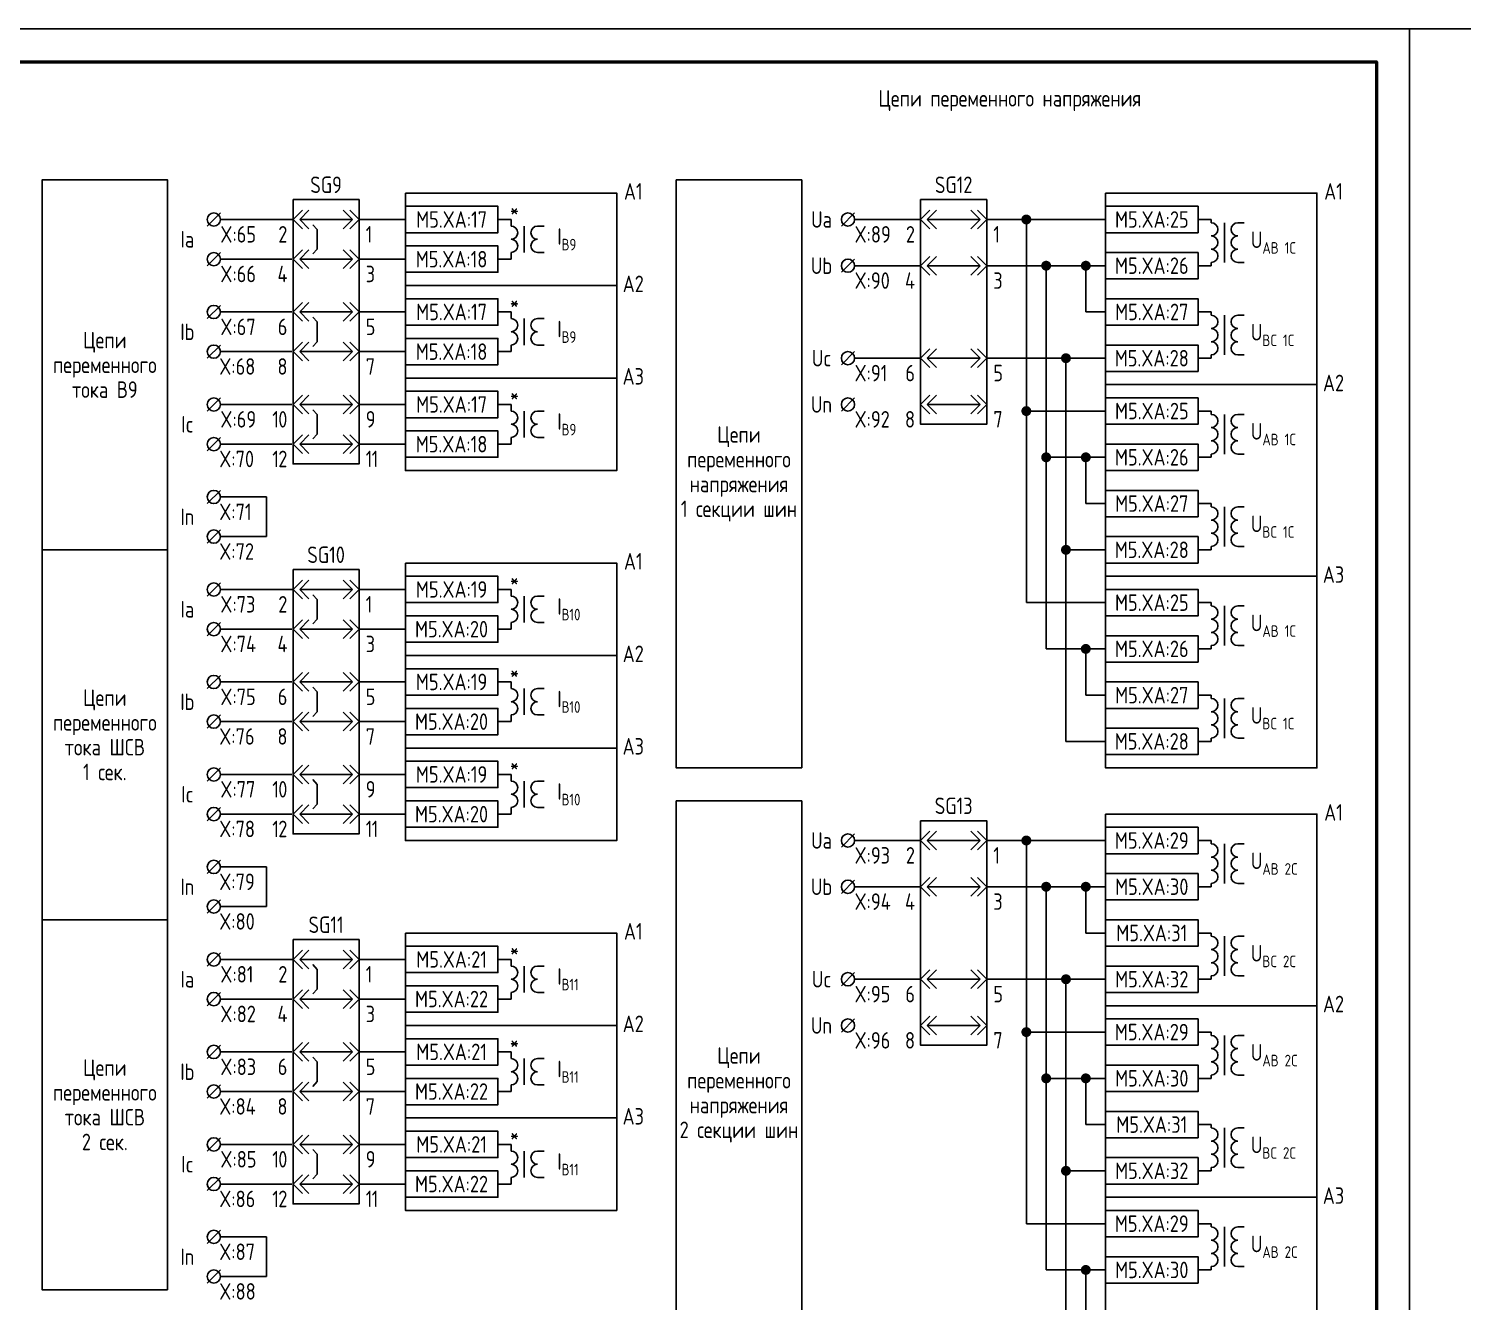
# Model space of a CAD drawing. Header units: millimetres. Extents: x -840 to 2694, y 0 to 584.
# Drawn here: x 211 to 428, y 104.2 to 296.9 of the extents above; entities that cross this region are included whole.
import ezdxf

# ---------------------------------------------------------------- set-up
doc = ezdxf.new("R2010")
doc.units = ezdxf.units.MM
doc.styles.add('Gost_type_A', font='GOST_0.TTF')

# ---------------------------------------------------------------- blocks, each defined once
blk = doc.blocks.new('Формат_А3')
blk.add_lwpolyline([(-420, 297), (0, 297), (0, 0), (-420, 0)], close=True)
at = {"lineweight": 50}
blk.add_lwpolyline([(-400, 292), (-5, 292), (-5, 5), (-400, 5)], close=True, dxfattribs=at)
blk = doc.blocks.new('БИ_разъем')
for p, q in [((0, 0), (1.41, 1.41)), ((0, 0), (1.41, 1.41)), ((0, 0), (1.41, -1.41)), ((0, 0), (1.41, -1.41)), ((1, 0), (2.41, 1.41)), ((1, 0), (2.41, -1.41)), ((1, 0), (9, 0)), ((9, 0), (7.59, 1.41)), ((9, 0), (7.59, -1.41)), ((10, 0), (8.59, 1.41)), ((10, 0), (8.59, 1.41)), ((10, 0), (8.59, -1.41)), ((10, 0), (8.59, -1.41))]:
    blk.add_line(p, q)
blk = doc.blocks.new('БИ_перемычка')
for p, q in [((2.97, -0.79), (3.67, -1.5)), ((3.67, -1.5), (3.67, -4.5)), ((2.97, -5.21), (3.67, -4.5))]:
    blk.add_line(p, q)
blk = doc.blocks.new('POINT')
at = {"const_width": 0.75}
blk.add_lwpolyline([(-0.375, 0, 1), (0.375, 0, 1)], format="xyb", close=True, dxfattribs=at)

msp = doc.modelspace()

# ---------------------------------------------------------------- linework, layer by layer
for p, q in [((240, 269), (238, 267)), ((240, 268), (251, 268)), ((261, 268), (268, 268)), ((284, 268), (282, 268)), ((336, 269), (334, 267)), ((336, 268), (346, 268)), ((356, 268), (374, 268)), ((362, 210), (362, 268)), ((240, 263), (238, 261)), ((240, 262), (250.83, 262)), ((261.17, 262), (268, 262)), ((282, 262), (284, 262)), ((336, 262), (334, 260)), ((336, 261), (346, 261)), ((356, 261), (374, 261)), ((365, 203), (365, 261)), ((371, 254), (371, 261)), ((240, 255), (238, 253)), ((240, 254), (250.83, 254)), ((261.17, 254), (268, 254)), ((284, 254), (282, 254)), ((374, 254), (371, 254)), ((240, 249), (238, 247)), ((240, 248), (250.83, 248)), ((261.17, 248), (268, 248)), ((282, 248), (284, 248)), ((336, 248), (334, 246)), ((336, 247), (346, 247)), ((356, 247), (374, 247)), ((368, 189), (368, 247)), ((240, 241), (238, 239)), ((336, 241), (334, 239)), ((240, 240), (250.83, 240)), ((261.17, 240), (268, 240)), ((284, 240), (282, 240)), ((362, 239), (374, 239)), ((240, 235), (238, 233)), ((240, 234), (250.83, 234)), ((261.17, 234), (268, 234)), ((282, 234), (284, 234)), ((365, 232), (374, 232)), ((371, 225), (371, 232)), ((240, 227), (238, 225)), ((240, 226), (247, 226)), ((247, 226), (247, 220)), ((374, 225), (371, 225)), ((240, 221), (238, 219)), ((247, 220), (240, 220)), ((368, 218), (374, 218)), ((240, 213), (238, 211)), ((240, 212), (251, 212)), ((261, 212), (268, 212)), ((284, 212), (282, 212)), ((362, 210), (374, 210)), ((240, 207), (238, 205)), ((240, 206), (250.83, 206)), ((261.17, 206), (268, 206)), ((282, 206), (284, 206)), ((365, 203), (374, 203)), ((371, 196), (371, 203)), ((240, 199), (238, 197)), ((240, 198), (250.83, 198)), ((261.17, 198), (268, 198)), ((284, 198), (282, 198)), ((374, 196), (371, 196)), ((240, 193), (238, 191)), ((240, 192), (250.83, 192)), ((261.17, 192), (268, 192)), ((282, 192), (284, 192)), ((368, 189), (374, 189)), ((240, 185), (238, 183)), ((240, 184), (250.83, 184)), ((261.17, 184), (268, 184)), ((284, 184), (282, 184)), ((240, 179), (238, 177)), ((240, 178), (250.83, 178)), ((261.17, 178), (268, 178)), ((282, 178), (284, 178)), ((336, 175), (334, 173)), ((336, 174), (346, 174)), ((356, 174), (374, 174)), ((362, 116), (362, 174)), ((240, 171), (238, 169)), ((240, 170), (247, 170)), ((247, 170), (247, 164)), ((336, 168), (334, 166)), ((240, 165), (238, 163)), ((336, 167), (346, 167)), ((356, 167), (374, 167)), ((365, 109), (365, 167)), ((371, 160), (371, 167)), ((247, 164), (240, 164)), ((374, 160), (371, 160)), ((240, 157), (238, 155)), ((240, 156), (251, 156)), ((261, 156), (268, 156)), ((284, 156), (282, 156)), ((336, 154), (334, 152)), ((336, 153), (346, 153)), ((356, 153), (374, 153)), ((368, 95), (368, 153)), ((240, 151), (238, 149)), ((240, 150), (250.83, 150)), ((261.17, 150), (268, 150)), ((282, 150), (284, 150)), ((336, 147), (334, 145)), ((362, 145), (374, 145)), ((240, 143), (238, 141)), ((240, 142), (250.83, 142)), ((261.17, 142), (268, 142)), ((284, 142), (282, 142)), ((240, 137), (238, 135)), ((365, 138), (374, 138)), ((371, 131), (371, 138)), ((240, 136), (250.83, 136)), ((261.17, 136), (268, 136)), ((282, 136), (284, 136)), ((374, 131), (371, 131)), ((240, 129), (238, 127)), ((240, 128), (250.83, 128)), ((261.17, 128), (268, 128)), ((284, 128), (282, 128)), ((368, 124), (374, 124)), ((240, 123), (238, 121)), ((240, 122), (250.83, 122)), ((261.17, 122), (268, 122)), ((282, 122), (284, 122)), ((362, 116), (374, 116)), ((240, 115), (238, 113)), ((240, 114), (247, 114)), ((247, 114), (247, 108)), ((240, 109), (238, 107)), ((365, 109), (374, 109)), ((371, 102), (371, 109)), ((247, 108), (240, 108))]:
    msp.add_line(p, q)
at = {"ltscale": 4}
for p, q in [((284, 268), (284, 267)), ((284, 267.5), (284, 267)), ((286, 267), (286, 263)), ((286, 267), (286, 263)), ((289, 267), (288, 267)), ((289, 267), (288, 267)), ((388, 268), (390, 268)), ((390, 268), (390, 267.5)), ((390, 268), (390, 267.5)), ((392, 267.5), (392, 263.5)), ((395, 267.5), (394, 267.5)), ((392, 265.5), (392, 261.5)), ((284, 262), (284, 263)), ((289, 263), (288, 263)), ((289, 263), (288, 263)), ((390, 261), (388, 261)), ((390, 261), (390, 261.5)), ((395, 261.5), (394, 261.5)), ((284, 254), (284, 253)), ((388, 254), (390, 254)), ((390, 254), (390, 253.5)), ((390, 254), (390, 253.5)), ((284, 253.5), (284, 253)), ((286, 253), (286, 249)), ((286, 253), (286, 249)), ((289, 253), (288, 253)), ((289, 253), (288, 253)), ((392, 253.5), (392, 249.5)), ((395, 253.5), (394, 253.5)), ((392, 251.5), (392, 247.5)), ((284, 248), (284, 249)), ((289, 249), (288, 249)), ((289, 249), (288, 249)), ((390, 247), (390, 247.5)), ((395, 247.5), (394, 247.5)), ((390, 247), (388, 247)), ((284, 240), (284, 239)), ((284, 239.5), (284, 239)), ((286, 239), (286, 235)), ((286, 239), (286, 235)), ((289, 239), (288, 239)), ((289, 239), (288, 239)), ((388, 239), (390, 239)), ((390, 239), (390, 238.5)), ((390, 239), (390, 238.5)), ((392, 238.5), (392, 234.5)), ((395, 238.5), (394, 238.5)), ((284, 234), (284, 235)), ((289, 235), (288, 235)), ((289, 235), (288, 235)), ((392, 236.5), (392, 232.5)), ((390, 232), (390, 232.5)), ((395, 232.5), (394, 232.5)), ((390, 232), (388, 232)), ((388, 225), (390, 225)), ((390, 225), (390, 224.5)), ((390, 225), (390, 224.5)), ((392, 224.5), (392, 220.5)), ((395, 224.5), (394, 224.5)), ((392, 222.5), (392, 218.5)), ((390, 218), (388, 218)), ((390, 218), (390, 218.5)), ((395, 218.5), (394, 218.5)), ((284, 212), (284, 211)), ((284, 211.5), (284, 211)), ((286, 211), (286, 207)), ((286, 211), (286, 207)), ((289, 211), (288, 211)), ((289, 211), (288, 211)), ((388, 210), (390, 210)), ((390, 210), (390, 209.5)), ((390, 210), (390, 209.5)), ((392, 209.5), (392, 205.5)), ((395, 209.5), (394, 209.5)), ((284, 206), (284, 207)), ((289, 207), (288, 207)), ((289, 207), (288, 207)), ((392, 207.5), (392, 203.5)), ((390, 203), (388, 203)), ((390, 203), (390, 203.5)), ((395, 203.5), (394, 203.5)), ((284, 198), (284, 197)), ((284, 197.5), (284, 197)), ((286, 197), (286, 193)), ((286, 197), (286, 193)), ((289, 197), (288, 197)), ((289, 197), (288, 197)), ((388, 196), (390, 196)), ((390, 196), (390, 195.5)), ((390, 196), (390, 195.5)), ((392, 195.5), (392, 191.5)), ((395, 195.5), (394, 195.5)), ((392, 193.5), (392, 189.5)), ((284, 192), (284, 193)), ((289, 193), (288, 193)), ((289, 193), (288, 193)), ((390, 189), (388, 189)), ((390, 189), (390, 189.5)), ((395, 189.5), (394, 189.5)), ((284, 184), (284, 183)), ((284, 183.5), (284, 183)), ((286, 183), (286, 179)), ((286, 183), (286, 179)), ((289, 183), (288, 183)), ((289, 183), (288, 183)), ((284, 178), (284, 179)), ((289, 179), (288, 179)), ((289, 179), (288, 179)), ((388, 174), (390, 174)), ((390, 174), (390, 173.5)), ((390, 174), (390, 173.5)), ((392, 173.5), (392, 169.5)), ((392, 171.5), (392, 167.5)), ((395, 173.5), (394, 173.5)), ((390, 167), (390, 167.5)), ((395, 167.5), (394, 167.5)), ((390, 167), (388, 167)), ((388, 160), (390, 160)), ((390, 160), (390, 159.5)), ((390, 160), (390, 159.5)), ((392, 159.5), (392, 155.5)), ((395, 159.5), (394, 159.5)), ((392, 157.5), (392, 153.5)), ((284, 156), (284, 155)), ((284, 155.5), (284, 155)), ((286, 155), (286, 151)), ((286, 155), (286, 151)), ((289, 155), (288, 155)), ((289, 155), (288, 155)), ((390, 153), (388, 153)), ((390, 153), (390, 153.5)), ((395, 153.5), (394, 153.5)), ((284, 150), (284, 151)), ((289, 151), (288, 151)), ((289, 151), (288, 151)), ((388, 145), (390, 145)), ((390, 145), (390, 144.5)), ((390, 145), (390, 144.5)), ((392, 144.5), (392, 140.5)), ((395, 144.5), (394, 144.5)), ((284, 142), (284, 141)), ((284, 141.5), (284, 141)), ((392, 142.5), (392, 138.5)), ((286, 141), (286, 137)), ((286, 141), (286, 137)), ((289, 141), (288, 141)), ((289, 141), (288, 141)), ((284, 136), (284, 137)), ((289, 137), (288, 137)), ((289, 137), (288, 137)), ((390, 138), (388, 138)), ((390, 138), (390, 138.5)), ((395, 138.5), (394, 138.5)), ((388, 131), (390, 131)), ((390, 131), (390, 130.5)), ((390, 131), (390, 130.5)), ((392, 130.5), (392, 126.5)), ((395, 130.5), (394, 130.5)), ((392, 128.5), (392, 124.5)), ((284, 128), (284, 127)), ((284, 127.5), (284, 127)), ((286, 127), (286, 123)), ((286, 127), (286, 123)), ((289, 127), (288, 127)), ((289, 127), (288, 127)), ((390, 124), (388, 124)), ((390, 124), (390, 124.5)), ((395, 124.5), (394, 124.5)), ((284, 122), (284, 123)), ((289, 123), (288, 123)), ((289, 123), (288, 123)), ((388, 116), (390, 116)), ((390, 116), (390, 115.5)), ((390, 116), (390, 115.5)), ((392, 115.5), (392, 111.5)), ((395, 115.5), (394, 115.5)), ((392, 113.5), (392, 109.5)), ((390, 109), (388, 109)), ((390, 109), (390, 109.5)), ((395, 109.5), (394, 109.5))]:
    msp.add_line(p, q, dxfattribs=at)
for points in [[(232, 218), (213, 218), (213, 274), (232, 274)], [(328, 185), (309, 185), (309, 274), (328, 274)], [(268, 272), (300, 272), (300, 258), (268, 258)], [(374, 272), (406, 272), (406, 243), (374, 243)], [(251, 271), (261, 271), (261, 231), (251, 231)], [(268, 270), (282, 270), (282, 266), (268, 266)], [(346, 271), (356, 271), (356, 237), (346, 237)], [(374, 270), (388, 270), (388, 266), (374, 266)], [(268, 264), (282, 264), (282, 260), (268, 260)], [(374, 263), (388, 263), (388, 259), (374, 259)], [(268, 258), (300, 258), (300, 244), (268, 244)], [(268, 256), (282, 256), (282, 252), (268, 252)], [(374, 256), (388, 256), (388, 252), (374, 252)], [(268, 250), (282, 250), (282, 246), (268, 246)], [(374, 249), (388, 249), (388, 245), (374, 245)], [(268, 244), (300, 244), (300, 230), (268, 230)], [(268, 242), (282, 242), (282, 238), (268, 238)], [(374, 243), (406, 243), (406, 214), (374, 214)], [(374, 241), (388, 241), (388, 237), (374, 237)], [(268, 236), (282, 236), (282, 232), (268, 232)], [(374, 234), (388, 234), (388, 230), (374, 230)], [(374, 227), (388, 227), (388, 223), (374, 223)], [(374, 220), (388, 220), (388, 216), (374, 216)], [(232, 162), (213, 162), (213, 218), (232, 218)], [(251, 215), (261, 215), (261, 175), (251, 175)], [(268, 216), (300, 216), (300, 202), (268, 202)], [(268, 214), (282, 214), (282, 210), (268, 210)], [(374, 214), (406, 214), (406, 185), (374, 185)], [(374, 212), (388, 212), (388, 208), (374, 208)], [(268, 208), (282, 208), (282, 204), (268, 204)], [(374, 205), (388, 205), (388, 201), (374, 201)], [(268, 202), (300, 202), (300, 188), (268, 188)], [(268, 200), (282, 200), (282, 196), (268, 196)], [(374, 198), (388, 198), (388, 194), (374, 194)], [(268, 194), (282, 194), (282, 190), (268, 190)], [(374, 191), (388, 191), (388, 187), (374, 187)], [(268, 188), (300, 188), (300, 174), (268, 174)], [(268, 186), (282, 186), (282, 182), (268, 182)], [(268, 180), (282, 180), (282, 176), (268, 176)], [(328, 91), (309, 91), (309, 180), (328, 180)], [(374, 178), (406, 178), (406, 149), (374, 149)], [(346, 177), (356, 177), (356, 143), (346, 143)], [(374, 176), (388, 176), (388, 172), (374, 172)], [(374, 169), (388, 169), (388, 165), (374, 165)], [(232, 106), (213, 106), (213, 162), (232, 162)], [(374, 162), (388, 162), (388, 158), (374, 158)], [(251, 159), (261, 159), (261, 119), (251, 119)], [(268, 160), (300, 160), (300, 146), (268, 146)], [(268, 158), (282, 158), (282, 154), (268, 154)], [(374, 155), (388, 155), (388, 151), (374, 151)], [(268, 152), (282, 152), (282, 148), (268, 148)], [(374, 149), (406, 149), (406, 120), (374, 120)], [(268, 146), (300, 146), (300, 132), (268, 132)], [(374, 147), (388, 147), (388, 143), (374, 143)], [(268, 144), (282, 144), (282, 140), (268, 140)], [(374, 140), (388, 140), (388, 136), (374, 136)], [(268, 138), (282, 138), (282, 134), (268, 134)], [(374, 133), (388, 133), (388, 129), (374, 129)], [(268, 132), (300, 132), (300, 118), (268, 118)], [(268, 130), (282, 130), (282, 126), (268, 126)], [(374, 126), (388, 126), (388, 122), (374, 122)], [(268, 124), (282, 124), (282, 120), (268, 120)], [(374, 120), (406, 120), (406, 91), (374, 91)], [(374, 118), (388, 118), (388, 114), (374, 114)], [(374, 111), (388, 111), (388, 107), (374, 107)]]:
    msp.add_lwpolyline(points, close=True)
for centre in [(239, 268), (335, 268), (239, 262), (335, 261), (239, 254), (239, 248), (335, 247), (239, 240), (335, 240), (239, 234), (239, 226), (239, 220), (239, 212), (239, 206), (239, 198), (239, 192), (239, 184), (239, 178), (335, 174), (239, 170), (335, 167), (239, 164), (239, 156), (335, 153), (239, 150), (335, 146), (239, 142), (239, 136), (239, 128), (239, 122), (239, 114), (239, 108)]:
    msp.add_circle(centre, 1)
for centre, start, end in [((284, 266), 270, 90), ((284, 266), 270, 90), ((288, 266), 90, 270), ((288, 266), 90, 270), ((390, 266.5), 270, 90), ((394, 266.5), 90, 270), ((394, 266.5), 90, 270), ((284, 264), 270, 90), ((284, 264), 270, 90), ((288, 264), 90, 270), ((288, 264), 90, 270), ((390, 264.5), 270, 90), ((394, 264.5), 90, 270), ((394, 264.5), 90, 270), ((390, 262.5), 270, 90), ((394, 262.5), 90, 270), ((284, 252), 270, 90), ((284, 252), 270, 90), ((288, 252), 90, 270), ((288, 252), 90, 270), ((390, 252.5), 270, 90), ((394, 252.5), 90, 270), ((394, 252.5), 90, 270), ((284, 250), 270, 90), ((284, 250), 270, 90), ((288, 250), 90, 270), ((288, 250), 90, 270), ((390, 250.5), 270, 90), ((394, 250.5), 90, 270), ((394, 250.5), 90, 270), ((390, 248.5), 270, 90), ((394, 248.5), 90, 270), ((284, 238), 270, 90), ((284, 238), 270, 90), ((288, 238), 90, 270), ((288, 238), 90, 270), ((284, 236), 270, 90), ((284, 236), 270, 90), ((288, 236), 90, 270), ((288, 236), 90, 270), ((390, 237.5), 270, 90), ((394, 237.5), 90, 270), ((394, 237.5), 90, 270), ((390, 235.5), 270, 90), ((390, 233.5), 270, 90), ((394, 235.5), 90, 270), ((394, 235.5), 90, 270), ((394, 233.5), 90, 270), ((390, 223.5), 270, 90), ((394, 223.5), 90, 270), ((394, 223.5), 90, 270), ((390, 221.5), 270, 90), ((394, 221.5), 90, 270), ((394, 221.5), 90, 270), ((390, 219.5), 270, 90), ((394, 219.5), 90, 270), ((284, 210), 270, 90), ((284, 210), 270, 90), ((288, 210), 90, 270), ((288, 210), 90, 270), ((284, 208), 270, 90), ((284, 208), 270, 90), ((288, 208), 90, 270), ((288, 208), 90, 270), ((390, 208.5), 270, 90), ((394, 208.5), 90, 270), ((394, 208.5), 90, 270), ((390, 206.5), 270, 90), ((394, 206.5), 90, 270), ((394, 206.5), 90, 270), ((390, 204.5), 270, 90), ((394, 204.5), 90, 270), ((284, 196), 270, 90), ((284, 196), 270, 90), ((288, 196), 90, 270), ((288, 196), 90, 270), ((390, 194.5), 270, 90), ((394, 194.5), 90, 270), ((394, 194.5), 90, 270), ((284, 194), 270, 90), ((284, 194), 270, 90), ((288, 194), 90, 270), ((288, 194), 90, 270), ((390, 192.5), 270, 90), ((394, 192.5), 90, 270), ((394, 192.5), 90, 270), ((390, 190.5), 270, 90), ((394, 190.5), 90, 270), ((284, 182), 270, 90), ((284, 182), 270, 90), ((288, 182), 90, 270), ((288, 182), 90, 270), ((284, 180), 270, 90), ((284, 180), 270, 90), ((288, 180), 90, 270), ((288, 180), 90, 270), ((390, 172.5), 270, 90), ((390, 170.5), 270, 90), ((394, 172.5), 90, 270), ((394, 172.5), 90, 270), ((394, 170.5), 90, 270), ((394, 170.5), 90, 270), ((390, 168.5), 270, 90), ((394, 168.5), 90, 270), ((390, 158.5), 270, 90), ((394, 158.5), 90, 270), ((394, 158.5), 90, 270), ((390, 156.5), 270, 90), ((394, 156.5), 90, 270), ((394, 156.5), 90, 270), ((284, 154), 270, 90), ((284, 154), 270, 90), ((288, 154), 90, 270), ((288, 154), 90, 270), ((390, 154.5), 270, 90), ((394, 154.5), 90, 270), ((284, 152), 270, 90), ((284, 152), 270, 90), ((288, 152), 90, 270), ((288, 152), 90, 270), ((390, 143.5), 270, 90), ((394, 143.5), 90, 270), ((394, 143.5), 90, 270), ((390, 141.5), 270, 90), ((394, 141.5), 90, 270), ((394, 141.5), 90, 270), ((284, 140), 270, 90), ((284, 140), 270, 90), ((284, 138), 270, 90), ((284, 138), 270, 90), ((288, 140), 90, 270), ((288, 140), 90, 270), ((288, 138), 90, 270), ((288, 138), 90, 270), ((390, 139.5), 270, 90), ((394, 139.5), 90, 270), ((390, 129.5), 270, 90), ((394, 129.5), 90, 270), ((394, 129.5), 90, 270), ((390, 127.5), 270, 90), ((394, 127.5), 90, 270), ((394, 127.5), 90, 270), ((284, 126), 270, 90), ((284, 126), 270, 90), ((288, 126), 90, 270), ((288, 126), 90, 270), ((390, 125.5), 270, 90), ((394, 125.5), 90, 270), ((284, 124), 270, 90), ((284, 124), 270, 90), ((288, 124), 90, 270), ((288, 124), 90, 270), ((390, 114.5), 270, 90), ((394, 114.5), 90, 270), ((394, 114.5), 90, 270), ((390, 112.5), 270, 90), ((394, 112.5), 90, 270), ((394, 112.5), 90, 270), ((390, 110.5), 270, 90), ((394, 110.5), 90, 270)]:
    msp.add_arc(centre, 1, start, end, dxfattribs=at)

# ---------------------------------------------------------------- block references
at = {"color": 1}
msp.add_blockref('Формат_А3', (420, -0.12), dxfattribs=at)
for name, p in [('Формат_А3', (840, -0.12)), ('БИ_разъем', (251, 268)), ('БИ_разъем', (346, 268)), ('БИ_перемычка', (251, 268)), ('POINT', (362, 268)), ('БИ_разъем', (251, 262)), ('БИ_разъем', (346, 261)), ('POINT', (365, 261)), ('POINT', (371, 261)), ('БИ_разъем', (251, 254)), ('БИ_перемычка', (251, 254)), ('БИ_разъем', (251, 248)), ('БИ_разъем', (346, 247)), ('POINT', (368, 247)), ('БИ_разъем', (251, 240)), ('БИ_разъем', (346, 240)), ('БИ_перемычка', (251, 240)), ('POINT', (362, 239)), ('БИ_разъем', (251, 234)), ('POINT', (365, 232)), ('POINT', (371, 232)), ('POINT', (368, 218)), ('БИ_разъем', (251, 212)), ('БИ_перемычка', (251, 212)), ('БИ_разъем', (251, 206)), ('POINT', (371, 203)), ('БИ_разъем', (251, 198)), ('БИ_перемычка', (251, 198)), ('БИ_разъем', (251, 192)), ('БИ_разъем', (251, 184)), ('БИ_перемычка', (251, 184)), ('БИ_разъем', (251, 178)), ('БИ_разъем', (346, 174)), ('POINT', (362, 174)), ('БИ_разъем', (346, 167)), ('POINT', (365, 167)), ('POINT', (371, 167)), ('БИ_разъем', (251, 156)), ('БИ_перемычка', (251, 156)), ('БИ_разъем', (346, 153)), ('POINT', (368, 153)), ('БИ_разъем', (251, 150)), ('БИ_разъем', (346, 146)), ('POINT', (362, 145)), ('БИ_разъем', (251, 142)), ('БИ_перемычка', (251, 142)), ('БИ_разъем', (251, 136)), ('POINT', (365, 138)), ('POINT', (371, 138)), ('БИ_разъем', (251, 128)), ('БИ_перемычка', (251, 128)), ('POINT', (368, 124)), ('БИ_разъем', (251, 122)), ('POINT', (371, 109))]:
    msp.add_blockref(name, p)

# ---------------------------------------------------------------- texts
at = {"char_height": 2.5, "line_spacing_factor": 0.9, "style": 'Gost_type_A'}
for s, insert, width, attachment_point in [('Цепи переменного напряжения', (359.5, 286), 107, 5), ('SG9', (256, 272), 10, 8), ('A1', (302.5, 271), 35, 8), ('SG12', (351, 272), 10, 8), ('A1', (408.5, 271), 35, 8), ('Ua', (331, 268), 7, 5), ('X:65', (240, 267), 10, 1), ('{\\T0.9;2}', (250, 267), 5, 3), ('{\\T0.9;1}', (262, 267), 5, 1), ('X:89', (336, 267), 10, 1), ('{\\T0.9;2}', (345, 267), 5, 3), ('{\\T0.9;1}', (357, 267), 5, 1), ('Ia', (235, 265), 6, 5), ('X:66', (240, 261), 10, 1), ('{\\T0.9;4}', (250, 261), 5, 3), ('{\\T0.9;3}', (262, 261), 5, 1), ('Ub', (331, 261), 7, 5), ('A2', (302.5, 257), 35, 8), ('X:90', (336, 260), 10, 1), ('{\\T0.9;4}', (345, 260), 5, 3), ('{\\T0.9;3}', (357, 260), 5, 1), ('Ib', (235, 251), 6, 5), ('X:67', (240, 253), 10, 1), ('{\\T0.9;6}', (250, 253), 5, 3), ('{\\T0.9;5}', (262, 253), 5, 1), ('Цепи переменного тока В9 ', (222.5, 246), 19, 5), ('Uc', (331, 247), 7, 5), ('X:68', (239.83, 247), 10, 1), ('{\\T0.9;8}', (250, 247), 5, 3), ('{\\T0.9;7}', (262, 247), 5, 1), ('A3', (302.5, 243), 35, 8), ('X:91', (336, 246), 10, 1), ('{\\T0.9;6}', (345, 246), 5, 3), ('{\\T0.9;5}', (357, 246), 5, 1), ('A2', (408.5, 242), 35, 8), ('Un', (331, 240), 7, 5), ('X:69', (240, 239), 10, 1), ('{\\T0.9;10}', (250, 239), 5, 3), ('{\\T0.9;9}', (262, 239), 5, 1), ('X:92', (336, 239), 10, 1), ('{\\T0.9;8}', (345, 239), 5, 3), ('{\\T0.9;7}', (357, 239), 5, 1), ('Ic', (235, 237), 6, 5), ('Цепи переменного напряжения\\P1 секции шин', (318.5, 229.5), 19, 5), ('X:70', (239.83, 233), 10, 1), ('{\\T0.9;12}', (250, 233), 5, 3), ('{\\T0.9;11}', (262, 233), 5, 1), ('In', (235, 223), 6, 5), ('X:71', (239.83, 225), 10, 1), ('X:72', (239.83, 219), 10, 1), ('SG10', (256, 216), 10, 8), ('A1', (302.5, 215), 35, 8), ('A3', (408.5, 213), 35, 8), ('X:73', (240, 211), 10, 1), ('{\\T0.9;2}', (250, 211), 5, 3), ('{\\T0.9;1}', (262, 211), 5, 1), ('Ia', (235, 209), 6, 5), ('X:74', (240, 205), 10, 1), ('{\\T0.9;4}', (250, 205), 5, 3), ('{\\T0.9;3}', (262, 205), 5, 1), ('A2', (302.5, 201), 35, 8), ('Цепи переменного тока ШСВ\\P1 сек.', (222.5, 190), 19, 5), ('Ib', (235, 195), 6, 5), ('X:75', (240, 197), 10, 1), ('{\\T0.9;6}', (250, 197), 5, 3), ('{\\T0.9;5}', (262, 197), 5, 1), ('X:76', (239.83, 191), 10, 1), ('{\\T0.9;8}', (250, 191), 5, 3), ('{\\T0.9;7}', (262, 191), 5, 1), ('A3', (302.5, 187), 35, 8), ('X:77', (240, 183), 10, 1), ('{\\T0.9;10}', (250, 183), 5, 3), ('{\\T0.9;9}', (262, 183), 5, 1), ('Ic', (235, 181), 6, 5), ('SG13', (351, 178), 10, 8), ('A1', (408.5, 177), 35, 8), ('X:78', (239.83, 177), 10, 1), ('{\\T0.9;12}', (250, 177), 5, 3), ('{\\T0.9;11}', (262, 177), 5, 1), ('Ua', (331, 174), 7, 5), ('X:93', (336, 173), 10, 1), ('{\\T0.9;2}', (345, 173), 5, 3), ('{\\T0.9;1}', (357, 173), 5, 1), ('In', (235, 167), 6, 5), ('X:79', (239.83, 169), 10, 1), ('Ub', (331, 167), 7, 5), ('X:94', (336, 166), 10, 1), ('{\\T0.9;4}', (345, 166), 5, 3), ('{\\T0.9;3}', (357, 166), 5, 1), ('X:80', (239.83, 163), 10, 1), ('SG11', (256, 160), 10, 8), ('A1', (302.5, 159), 35, 8), ('Ia', (235, 153), 6, 5), ('X:81', (240, 155), 10, 1), ('{\\T0.9;2}', (250, 155), 5, 3), ('{\\T0.9;1}', (262, 155), 5, 1), ('Uc', (331, 153), 7, 5), ('X:95', (336, 152), 10, 1), ('{\\T0.9;6}', (345, 152), 5, 3), ('{\\T0.9;5}', (357, 152), 5, 1), ('A2', (408.5, 148), 35, 8), ('X:82', (240, 149), 10, 1), ('{\\T0.9;4}', (250, 149), 5, 3), ('{\\T0.9;3}', (262, 149), 5, 1), ('A2', (302.5, 145), 35, 8), ('Un', (331, 146), 7, 5), ('X:96', (336, 145), 10, 1), ('{\\T0.9;8}', (345, 145), 5, 3), ('{\\T0.9;7}', (357, 145), 5, 1), ('Цепи переменного напряжения\\P2 секции шин', (318.5, 135.5), 19, 5), ('Цепи переменного тока ШСВ\\P2 сек.', (222.5, 134), 19, 5), ('Ib', (235, 139), 6, 5), ('X:83', (240, 141), 10, 1), ('{\\T0.9;6}', (250, 141), 5, 3), ('{\\T0.9;5}', (262, 141), 5, 1), ('X:84', (239.83, 135), 10, 1), ('{\\T0.9;8}', (250, 135), 5, 3), ('{\\T0.9;7}', (262, 135), 5, 1), ('A3', (302.5, 131), 35, 8), ('Ic', (235, 125), 6, 5), ('X:85', (240, 127), 10, 1), ('{\\T0.9;10}', (250, 127), 5, 3), ('{\\T0.9;9}', (262, 127), 5, 1), ('X:86', (239.83, 121), 10, 1), ('{\\T0.9;12}', (250, 121), 5, 3), ('{\\T0.9;11}', (262, 121), 5, 1), ('A3', (408.5, 119), 35, 8), ('X:87', (239.83, 113), 10, 1), ('In', (235, 111), 6, 5), ('X:88', (239.83, 107), 10, 1)]:
    msp.add_mtext(s, dxfattribs=dict(at, insert=insert, width=width, attachment_point=attachment_point))
at = {"char_height": 2.5, "style": 'Gost_type_A'}
for s, insert, width, attachment_point in [('M5.XA:17', (275, 268), 14, 5), ('*', (284.5, 269.5), 3, 5), ('M5.XA:25', (381, 268), 14, 5), ('\\A1;I{\\H0.7x;\\S^ В9;}', (291, 265), 8, 4), ('\\A1;U{\\H0.7x;\\S^ AB 1C;}', (396, 264.5), 12, 4), ('M5.XA:18', (274.99, 261.99), 14.018, 5), ('M5.XA:26', (380.99, 261), 14.018, 5), ('M5.XA:17', (275, 254), 14, 5), ('*', (284.5, 255.5), 3, 5), ('M5.XA:27', (380.99, 254), 14.018, 5), ('\\A1;I{\\H0.7x;\\S^ В9;}', (291, 251), 8, 4), ('\\A1;U{\\H0.7x;\\S^ BC 1C;}', (396, 250.5), 12, 4), ('M5.XA:18', (274.99, 247.99), 14.018, 5), ('M5.XA:28', (380.99, 247), 14.018, 5), ('M5.XA:17', (275, 240), 14, 5), ('*', (284.5, 241.5), 3, 5), ('M5.XA:25', (381, 239), 14, 5), ('\\A1;I{\\H0.7x;\\S^ В9;}', (291, 237), 8, 4), ('\\A1;U{\\H0.7x;\\S^ AB 1C;}', (396, 235.5), 12, 4), ('M5.XA:18', (274.99, 233.99), 14.018, 5), ('M5.XA:26', (380.99, 232), 14.018, 5), ('M5.XA:27', (380.99, 225), 14.018, 5), ('\\A1;U{\\H0.7x;\\S^ BC 1C;}', (396, 221.5), 12, 4), ('M5.XA:28', (380.99, 218), 14.018, 5), ('M5.XA:19', (275, 212), 14, 5), ('*', (284.5, 213.5), 3, 5), ('\\A1;I{\\H0.7x;\\S^ В10;}', (291, 209), 8, 4), ('M5.XA:25', (381, 210), 14, 5), ('M5.XA:20', (274.99, 205.99), 14.018, 5), ('\\A1;U{\\H0.7x;\\S^ AB 1C;}', (396, 206.5), 12, 4), ('M5.XA:26', (380.99, 203), 14.018, 5), ('*', (284.5, 199.5), 3, 5), ('M5.XA:19', (275, 198), 14, 5), ('\\A1;I{\\H0.7x;\\S^ В10;}', (291, 195), 8, 4), ('M5.XA:27', (380.99, 196), 14.018, 5), ('M5.XA:20', (274.99, 191.99), 14.018, 5), ('\\A1;U{\\H0.7x;\\S^ BC 1C;}', (396, 192.5), 12, 4), ('M5.XA:28', (380.99, 189), 14.018, 5), ('M5.XA:19', (275, 184), 14, 5), ('*', (284.5, 185.5), 3, 5), ('\\A1;I{\\H0.7x;\\S^ В10;}', (291, 181), 8, 4), ('M5.XA:20', (274.99, 177.99), 14.018, 5), ('M5.XA:29', (380.99, 174), 14.018, 5), ('\\A1;U{\\H0.7x;\\S^ AB 2C;}', (396, 170.5), 12, 4), ('M5.XA:30', (380.99, 167), 14.018, 5), ('M5.XA:31', (380.99, 160), 14.018, 5), ('M5.XA:21', (275, 156), 14, 5), ('*', (284.5, 157.5), 3, 5), ('\\A1;U{\\H0.7x;\\S^ BC 2C;}', (396, 156.5), 12, 4), ('\\A1;I{\\H0.7x;\\S^ В11;}', (291, 153), 8, 4), ('M5.XA:32', (380.99, 153), 14.018, 5), ('M5.XA:22', (274.99, 150), 14.018, 5), ('M5.XA:29', (380.99, 145), 14.018, 5), ('M5.XA:21', (275, 142), 14, 5), ('*', (284.5, 143.5), 3, 5), ('\\A1;U{\\H0.7x;\\S^ AB 2C;}', (396, 141.5), 12, 4), ('\\A1;I{\\H0.7x;\\S^ В11;}', (291, 139), 8, 4), ('M5.XA:30', (380.99, 138), 14.018, 5), ('M5.XA:22', (274.99, 136), 14.018, 5), ('M5.XA:31', (380.99, 131), 14.018, 5), ('M5.XA:21', (275, 128), 14, 5), ('*', (284.5, 129.5), 3, 5), ('\\A1;U{\\H0.7x;\\S^ BC 2C;}', (396, 127.5), 12, 4), ('\\A1;I{\\H0.7x;\\S^ В11;}', (291, 125), 8, 4), ('M5.XA:32', (380.99, 124), 14.018, 5), ('M5.XA:22', (274.99, 122), 14.018, 5), ('M5.XA:29', (380.99, 116), 14.018, 5), ('\\A1;U{\\H0.7x;\\S^ AB 2C;}', (396, 112.5), 12, 4), ('M5.XA:30', (380.99, 109), 14.018, 5)]:
    msp.add_mtext(s, dxfattribs=dict(at, insert=insert, width=width, attachment_point=attachment_point))

doc.saveas('drawing.dxf')
